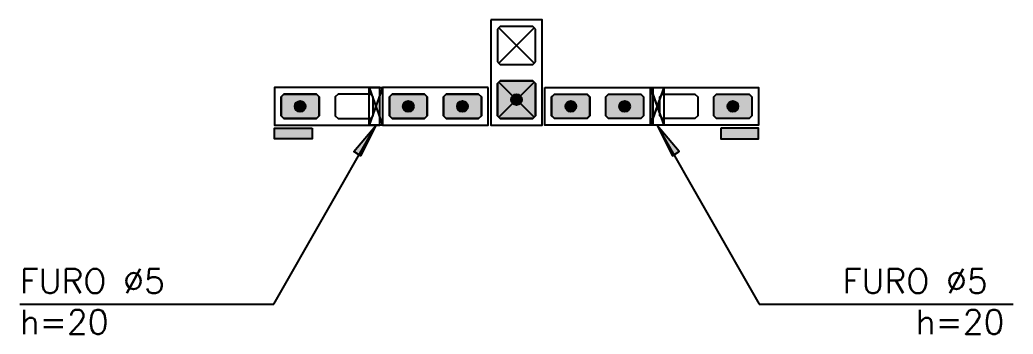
# Model space of a CAD drawing. Extents: x -1.9 to 86, y -1.5 to 61.
# Drawn here: x 50.31 to 57.66, y 40.65 to 42.98 of the extents above; entities that cross this region are included whole.
import ezdxf

# ---------------------------------------------------------------- set-up
doc = ezdxf.new("R2010")
doc.units = 0
doc.header["$MEASUREMENT"] = 0
doc.linetypes.add('ESTILO_TQS_0001', pattern=[0.45, 0.3, -0.15])
for name, color, linetype in [('PENA_01', 1, 'CONTINUOUS'), ('PENA_02', 2, 'CONTINUOUS'), ('PENA_03', 3, 'CONTINUOUS'), ('PENA_11', 252, 'CONTINUOUS'), ('PENA_25', 210, 'CONTINUOUS')]:
    doc.layers.add(name, color=color, linetype=linetype)
doc.styles.get("Standard").update_dxf_attribs({"font": 'ROMANS.SHX'})

msp = doc.modelspace()

# ---------------------------------------------------------------- linework, layer by layer
at = {"layer": 'PENA_01', "linetype": 'Continuous'}
for p, q in [((54.11583, 42.915307), (53.85583, 42.655307)), ((54.11583, 42.655307), (53.85583, 42.915307)), ((54.11583, 42.255307), (53.85583, 42.515307)), ((54.11583, 42.515307), (53.85583, 42.255307))]:
    msp.add_line(p, q, dxfattribs=at)
for points in [[(52.52583, 42.405307), (52.50583, 42.425307), (52.26583, 42.425307), (52.24583, 42.405307), (52.24583, 42.265307), (52.26583, 42.245307), (52.50583, 42.245307), (52.52583, 42.265307), (52.52583, 42.405307)], [(52.92583, 42.405307), (52.90583, 42.425307), (52.66583, 42.425307), (52.64583, 42.405307), (52.64583, 42.265307), (52.66583, 42.245307), (52.90583, 42.245307), (52.92583, 42.265307), (52.92583, 42.405307)], [(53.32583, 42.405307), (53.30583, 42.425307), (53.06583, 42.425307), (53.04583, 42.405307), (53.04583, 42.265307), (53.06583, 42.245307), (53.30583, 42.245307), (53.32583, 42.265307), (53.32583, 42.405307)], [(53.72583, 42.405307), (53.70583, 42.425307), (53.46583, 42.425307), (53.44583, 42.405307), (53.44583, 42.265307), (53.46583, 42.245307), (53.70583, 42.245307), (53.72583, 42.265307), (53.72583, 42.405307)], [(54.24583, 42.405307), (54.26583, 42.425307), (54.50583, 42.425307), (54.52583, 42.405307), (54.52583, 42.265307), (54.50583, 42.245307), (54.26583, 42.245307), (54.24583, 42.265307), (54.24583, 42.405307)], [(54.64583, 42.405307), (54.66583, 42.425307), (54.90583, 42.425307), (54.92583, 42.405307), (54.92583, 42.265307), (54.90583, 42.245307), (54.66583, 42.245307), (54.64583, 42.265307), (54.64583, 42.405307)], [(55.04583, 42.405307), (55.06583, 42.425307), (55.30583, 42.425307), (55.32583, 42.405307), (55.32583, 42.265307), (55.30583, 42.245307), (55.06583, 42.245307), (55.04583, 42.265307), (55.04583, 42.405307)], [(55.44583, 42.405307), (55.46583, 42.425307), (55.70583, 42.425307), (55.72583, 42.405307), (55.72583, 42.265307), (55.70583, 42.245307), (55.46583, 42.245307), (55.44583, 42.265307), (55.44583, 42.405307)]]:
    msp.add_lwpolyline(points, dxfattribs=at)
at = {"layer": 'PENA_02', "linetype": 'Continuous'}
for points in [[(53.79583, 42.975307), (53.79583, 42.195307), (54.17583, 42.195307), (54.17583, 42.975307), (53.79583, 42.975307)], [(52.97583, 42.475307), (52.19583, 42.475307), (52.19583, 42.195307), (52.97583, 42.195307), (52.97583, 42.475307)], [(53.77583, 42.475307), (52.99583, 42.475307), (52.99583, 42.195307), (53.77583, 42.195307), (53.77583, 42.475307)], [(54.19583, 42.475307), (54.97583, 42.475307), (54.97583, 42.195307), (54.19583, 42.195307), (54.19583, 42.475307)], [(54.99583, 42.475307), (55.77583, 42.475307), (55.77583, 42.195307), (54.99583, 42.195307), (54.99583, 42.475307)], [(52.47583, 42.175307), (52.47583, 42.095307), (52.19583, 42.095307), (52.19583, 42.175307), (52.47583, 42.175307)], [(55.49583, 42.175307), (55.49583, 42.095307), (55.77583, 42.095307), (55.77583, 42.175307), (55.49583, 42.175307)]]:
    msp.add_lwpolyline(points, dxfattribs=at)
at = {"layer": 'PENA_02', "linetype": 'ESTILO_TQS_0001'}
for points in [[(53.86583, 42.925307), (53.84583, 42.905307), (53.84583, 42.665307), (53.86583, 42.645307), (54.10583, 42.645307), (54.12583, 42.665307), (54.12583, 42.905307), (54.10583, 42.925307), (53.86583, 42.925307)], [(53.86583, 42.525307), (53.84583, 42.505307), (53.84583, 42.265307), (53.86583, 42.245307), (54.10583, 42.245307), (54.12583, 42.265307), (54.12583, 42.505307), (54.10583, 42.525307), (53.86583, 42.525307)]]:
    msp.add_lwpolyline(points, dxfattribs=at)
at = {"layer": 'PENA_03', "linetype": 'Continuous'}
for p, q in [((52.995191, 42.475308), (52.895191, 42.195305)), ((52.99583, 42.475307), (52.89583, 42.195305)), ((52.89583, 42.475307), (52.99583, 42.195306)), ((54.975191, 42.475308), (55.075191, 42.195307)), ((55.075191, 42.475308), (54.975191, 42.195305)), ((54.97583, 42.475307), (55.07583, 42.195306)), ((55.07583, 42.475307), (54.97583, 42.195305)), ((52.192417, 40.872707), (52.94583, 42.194607)), ((55.02583, 42.194607), (55.779242, 40.872707)), ((50.313029, 40.872707), (52.192417, 40.872707)), ((55.779242, 40.872707), (57.65863, 40.872707))]:
    msp.add_line(p, q, dxfattribs=at)
for points in [[(52.89583, 42.475307), (52.99583, 42.475307), (52.99583, 42.195306), (52.89583, 42.195305), (52.89583, 42.475307)], [(54.12583, 42.265307), (54.10583, 42.245307), (53.86583, 42.245307), (53.84583, 42.265307), (53.84583, 42.505307), (53.86583, 42.525307), (54.10583, 42.525307), (54.12583, 42.505307), (54.12583, 42.265307)], [(54.97583, 42.475307), (55.07583, 42.475307), (55.07583, 42.195306), (54.97583, 42.195305), (54.97583, 42.475307)], [(52.52583, 42.265307), (52.50583, 42.245307), (52.26583, 42.245307), (52.24583, 42.265307), (52.24583, 42.405307), (52.26583, 42.425307), (52.50583, 42.425307), (52.52583, 42.405307), (52.52583, 42.265307)], [(53.32583, 42.265307), (53.30583, 42.245307), (53.06583, 42.245307), (53.04583, 42.265307), (53.04583, 42.405307), (53.06583, 42.425307), (53.30583, 42.425307), (53.32583, 42.405307), (53.32583, 42.265307)], [(53.72583, 42.265307), (53.70583, 42.245307), (53.46583, 42.245307), (53.44583, 42.265307), (53.44583, 42.405307), (53.46583, 42.425307), (53.70583, 42.425307), (53.72583, 42.405307), (53.72583, 42.265307)], [(54.527703, 42.265307), (54.507703, 42.245307), (54.267703, 42.245307), (54.247703, 42.265307), (54.247703, 42.405307), (54.267703, 42.425307), (54.507703, 42.425307), (54.527703, 42.405307), (54.527703, 42.265307)], [(54.92583, 42.265307), (54.90583, 42.245307), (54.66583, 42.245307), (54.64583, 42.265307), (54.64583, 42.405307), (54.66583, 42.425307), (54.90583, 42.425307), (54.92583, 42.405307), (54.92583, 42.265307)], [(55.72583, 42.265307), (55.70583, 42.245307), (55.46583, 42.245307), (55.44583, 42.265307), (55.44583, 42.405307), (55.46583, 42.425307), (55.70583, 42.425307), (55.72583, 42.405307), (55.72583, 42.265307)], [(52.94583, 42.194607), (52.831166, 41.970547), (52.782666, 42.00296), (52.94583, 42.194607)], [(55.02583, 42.194607), (55.140494, 41.970547), (55.188993, 42.00296), (55.02583, 42.194607)]]:
    msp.add_lwpolyline(points, dxfattribs=at)
for centre in [(53.98583, 42.385307), (52.38583, 42.335307), (53.18583, 42.335307), (53.58583, 42.335307), (54.387703, 42.335307), (54.78583, 42.335307), (55.58583, 42.335307)]:
    msp.add_circle(centre, 0.04, dxfattribs=at)
for points in [[(54.02583, 42.385307), (53.96583, 42.419948), (53.948242, 42.398988)], [(54.02583, 42.385307), (53.948242, 42.398988), (53.948242, 42.371626)], [(54.02583, 42.385307), (53.948242, 42.371626), (53.96583, 42.350666)], [(54.02583, 42.385307), (53.992775, 42.424699), (53.96583, 42.419948)], [(54.02583, 42.385307), (53.96583, 42.350666), (53.992775, 42.345915)], [(54.02583, 42.385307), (54.016471, 42.411019), (53.992775, 42.424699)], [(54.02583, 42.385307), (53.992775, 42.345915), (54.016471, 42.359596)], [(54.02583, 42.385307), (54.016471, 42.359596), (54.02583, 42.385307)], [(52.42583, 42.335307), (52.36583, 42.369948), (52.348242, 42.348988)], [(52.42583, 42.335307), (52.348242, 42.348988), (52.348242, 42.321626)], [(52.42583, 42.335307), (52.348242, 42.321626), (52.36583, 42.300666)], [(52.42583, 42.335307), (52.392775, 42.374699), (52.36583, 42.369948)], [(52.42583, 42.335307), (52.36583, 42.300666), (52.392775, 42.295915)], [(52.42583, 42.335307), (52.416471, 42.361019), (52.392775, 42.374699)], [(52.42583, 42.335307), (52.392775, 42.295915), (52.416471, 42.309596)], [(52.42583, 42.335307), (52.416471, 42.309596), (52.42583, 42.335307)], [(53.22583, 42.335307), (53.16583, 42.369948), (53.148242, 42.348988)], [(53.22583, 42.335307), (53.148242, 42.348988), (53.148242, 42.321626)], [(53.22583, 42.335307), (53.148242, 42.321626), (53.16583, 42.300666)], [(53.22583, 42.335307), (53.192775, 42.374699), (53.16583, 42.369948)], [(53.22583, 42.335307), (53.16583, 42.300666), (53.192775, 42.295915)], [(53.22583, 42.335307), (53.216471, 42.361019), (53.192775, 42.374699)], [(53.22583, 42.335307), (53.192775, 42.295915), (53.216471, 42.309596)], [(53.22583, 42.335307), (53.216471, 42.309596), (53.22583, 42.335307)], [(53.62583, 42.335307), (53.56583, 42.369948), (53.548242, 42.348988)], [(53.62583, 42.335307), (53.548242, 42.348988), (53.548242, 42.321626)], [(53.62583, 42.335307), (53.548242, 42.321626), (53.56583, 42.300666)], [(53.62583, 42.335307), (53.592775, 42.374699), (53.56583, 42.369948)], [(53.62583, 42.335307), (53.56583, 42.300666), (53.592775, 42.295915)], [(53.62583, 42.335307), (53.616471, 42.361019), (53.592775, 42.374699)], [(53.62583, 42.335307), (53.592775, 42.295915), (53.616471, 42.309596)], [(53.62583, 42.335307), (53.616471, 42.309596), (53.62583, 42.335307)], [(54.427703, 42.335307), (54.367703, 42.369948), (54.350115, 42.348988)], [(54.427703, 42.335307), (54.350115, 42.348988), (54.350115, 42.321626)], [(54.427703, 42.335307), (54.350115, 42.321626), (54.367703, 42.300666)], [(54.427703, 42.335307), (54.394649, 42.374699), (54.367703, 42.369948)], [(54.427703, 42.335307), (54.367703, 42.300666), (54.394649, 42.295915)], [(54.427703, 42.335307), (54.418345, 42.361019), (54.394649, 42.374699)], [(54.427703, 42.335307), (54.394649, 42.295915), (54.418345, 42.309596)], [(54.427703, 42.335307), (54.418345, 42.309596), (54.427703, 42.335307)], [(54.82583, 42.335307), (54.76583, 42.369948), (54.748242, 42.348988)], [(54.82583, 42.335307), (54.748242, 42.348988), (54.748242, 42.321626)], [(54.82583, 42.335307), (54.748242, 42.321626), (54.76583, 42.300666)], [(54.82583, 42.335307), (54.792775, 42.374699), (54.76583, 42.369948)], [(54.82583, 42.335307), (54.76583, 42.300666), (54.792775, 42.295915)], [(54.82583, 42.335307), (54.816471, 42.361019), (54.792775, 42.374699)], [(54.82583, 42.335307), (54.792775, 42.295915), (54.816471, 42.309596)], [(54.82583, 42.335307), (54.816471, 42.309596), (54.82583, 42.335307)], [(55.62583, 42.335307), (55.56583, 42.369948), (55.548242, 42.348988)], [(55.62583, 42.335307), (55.548242, 42.348988), (55.548242, 42.321626)], [(55.62583, 42.335307), (55.548242, 42.321626), (55.56583, 42.300666)], [(55.62583, 42.335307), (55.592775, 42.374699), (55.56583, 42.369948)], [(55.62583, 42.335307), (55.56583, 42.300666), (55.592775, 42.295915)], [(55.62583, 42.335307), (55.616471, 42.361019), (55.592775, 42.374699)], [(55.62583, 42.335307), (55.592775, 42.295915), (55.616471, 42.309596)], [(55.62583, 42.335307), (55.616471, 42.309596), (55.62583, 42.335307)], [(52.94583, 42.194607), (52.831166, 41.970547), (52.782666, 42.00296)], [(52.94583, 42.194607), (52.782666, 42.00296), (52.94583, 42.194607)], [(55.02583, 42.194607), (55.140494, 41.970547), (55.188993, 42.00296)], [(55.02583, 42.194607), (55.188993, 42.00296), (55.02583, 42.194607)]]:
    msp.add_solid(points, dxfattribs=at)
at = {"layer": 'PENA_11', "linetype": 'Continuous'}
for points in [[(54.12583, 42.265307), (53.84583, 42.505307), (53.86583, 42.525307)], [(54.12583, 42.265307), (53.84583, 42.265307), (53.84583, 42.505307)], [(54.12583, 42.265307), (53.86583, 42.525307), (54.10583, 42.525307)], [(54.12583, 42.265307), (54.10583, 42.525307), (54.12583, 42.505307)], [(54.12583, 42.265307), (54.12583, 42.505307), (54.12583, 42.265307)], [(52.52583, 42.265307), (52.24583, 42.405307), (52.26583, 42.425307)], [(52.52583, 42.265307), (52.24583, 42.265307), (52.24583, 42.405307)], [(52.52583, 42.265307), (52.26583, 42.425307), (52.50583, 42.425307)], [(52.52583, 42.265307), (52.50583, 42.425307), (52.52583, 42.405307)], [(52.52583, 42.265307), (52.52583, 42.405307), (52.52583, 42.265307)], [(53.32583, 42.265307), (53.04583, 42.405307), (53.06583, 42.425307)], [(53.32583, 42.265307), (53.04583, 42.265307), (53.04583, 42.405307)], [(53.32583, 42.265307), (53.06583, 42.425307), (53.30583, 42.425307)], [(53.32583, 42.265307), (53.30583, 42.425307), (53.32583, 42.405307)], [(53.32583, 42.265307), (53.32583, 42.405307), (53.32583, 42.265307)], [(53.72583, 42.265307), (53.44583, 42.405307), (53.46583, 42.425307)], [(53.72583, 42.265307), (53.44583, 42.265307), (53.44583, 42.405307)], [(53.72583, 42.265307), (53.46583, 42.425307), (53.70583, 42.425307)], [(53.72583, 42.265307), (53.70583, 42.425307), (53.72583, 42.405307)], [(53.72583, 42.265307), (53.72583, 42.405307), (53.72583, 42.265307)], [(54.527703, 42.265307), (54.247703, 42.405307), (54.267703, 42.425307)], [(54.527703, 42.265307), (54.247703, 42.265307), (54.247703, 42.405307)], [(54.527703, 42.265307), (54.267703, 42.425307), (54.507703, 42.425307)], [(54.527703, 42.265307), (54.507703, 42.425307), (54.527703, 42.405307)], [(54.527703, 42.265307), (54.527703, 42.405307), (54.527703, 42.265307)], [(54.92583, 42.265307), (54.64583, 42.405307), (54.66583, 42.425307)], [(54.92583, 42.265307), (54.64583, 42.265307), (54.64583, 42.405307)], [(54.92583, 42.265307), (54.66583, 42.425307), (54.90583, 42.425307)], [(54.92583, 42.265307), (54.90583, 42.425307), (54.92583, 42.405307)], [(54.92583, 42.265307), (54.92583, 42.405307), (54.92583, 42.265307)], [(55.72583, 42.265307), (55.44583, 42.405307), (55.46583, 42.425307)], [(55.72583, 42.265307), (55.44583, 42.265307), (55.44583, 42.405307)], [(55.72583, 42.265307), (55.46583, 42.425307), (55.70583, 42.425307)], [(55.72583, 42.265307), (55.70583, 42.425307), (55.72583, 42.405307)], [(55.72583, 42.265307), (55.72583, 42.405307), (55.72583, 42.265307)], [(52.52583, 42.265307), (52.26583, 42.245307), (52.24583, 42.265307)], [(52.52583, 42.265307), (52.50583, 42.245307), (52.26583, 42.245307)], [(53.32583, 42.265307), (53.06583, 42.245307), (53.04583, 42.265307)], [(53.32583, 42.265307), (53.30583, 42.245307), (53.06583, 42.245307)], [(53.72583, 42.265307), (53.46583, 42.245307), (53.44583, 42.265307)], [(53.72583, 42.265307), (53.70583, 42.245307), (53.46583, 42.245307)], [(54.12583, 42.265307), (53.86583, 42.245307), (53.84583, 42.265307)], [(54.12583, 42.265307), (54.10583, 42.245307), (53.86583, 42.245307)], [(54.527703, 42.265307), (54.267703, 42.245307), (54.247703, 42.265307)], [(54.527703, 42.265307), (54.507703, 42.245307), (54.267703, 42.245307)], [(54.92583, 42.265307), (54.66583, 42.245307), (54.64583, 42.265307)], [(54.92583, 42.265307), (54.90583, 42.245307), (54.66583, 42.245307)], [(55.72583, 42.265307), (55.46583, 42.245307), (55.44583, 42.265307)], [(55.72583, 42.265307), (55.70583, 42.245307), (55.46583, 42.245307)]]:
    msp.add_solid(points, dxfattribs=at)
at = {"layer": 'PENA_25', "linetype": 'Continuous'}
for points in [[(52.47583, 42.175307), (52.47583, 42.095307), (52.19583, 42.095307), (52.19583, 42.175307), (52.47583, 42.175307)], [(55.49583, 42.175307), (55.49583, 42.095307), (55.77583, 42.095307), (55.77583, 42.175307), (55.49583, 42.175307)]]:
    msp.add_lwpolyline(points, dxfattribs=at)
for points in [[(52.47583, 42.175307), (52.47583, 42.095307), (52.19583, 42.095307)], [(52.47583, 42.175307), (52.19583, 42.095307), (52.19583, 42.175307)], [(52.47583, 42.175307), (52.19583, 42.175307), (52.47583, 42.175307)], [(55.49583, 42.175307), (55.49583, 42.095307), (55.77583, 42.095307)], [(55.49583, 42.175307), (55.77583, 42.095307), (55.77583, 42.175307)], [(55.49583, 42.175307), (55.77583, 42.175307), (55.49583, 42.175307)]]:
    msp.add_solid(points, dxfattribs=at)

# ---------------------------------------------------------------- texts
at = {"layer": 'PENA_03', "linetype": 'Continuous'}
for s, p in [('FURO %%c5', (50.312885, 40.953485)), ('FURO %%c5', (56.398774, 40.953485)), ('h=20', (50.313327, 40.651045)), ('h=20', (56.938332, 40.651045))]:
    msp.add_text(s, height=0.18, dxfattribs=at).set_placement(p)

doc.saveas('drawing.dxf')
